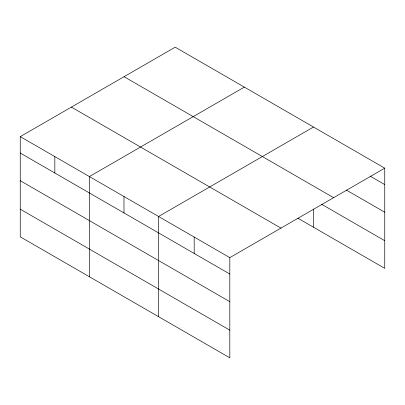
<?xml version="1.0" encoding="UTF-8"?>
<svg xmlns="http://www.w3.org/2000/svg" width="405" height="405" viewBox="0 0 405 405"><rect width="100%" height="100%" fill="white"/><g stroke="black" fill="none" stroke-linecap="round" stroke-linejoin="round"><path stroke-width="0.61" d="M20.25 136.637L229.812 257.626L229.812 357.817L20.25 236.829L20.25 136.637L175.188 47.182L384.75 168.171L384.75 268.363L297.832 218.184M244.342 87.11L89.404 176.56L89.404 276.757M313.5 127.033L158.563 216.488L158.563 316.68M229.812 257.626L384.75 168.171M370.175 176.16L384.75 184.574M346.427 190.102L384.75 212.225M124.057 76.702L333.619 197.691M321.595 204.252L384.75 240.717M71.381 107.117L280.943 228.106M20.25 153.039L229.812 274.028M20.25 180.691L229.812 301.679M20.25 209.177L229.812 330.166M313.5 209.005L313.5 227.23M194.187 237.057L194.187 253.459M123.981 196.526L123.981 212.929M54.827 156.598L54.827 173.006"/></g></svg>
